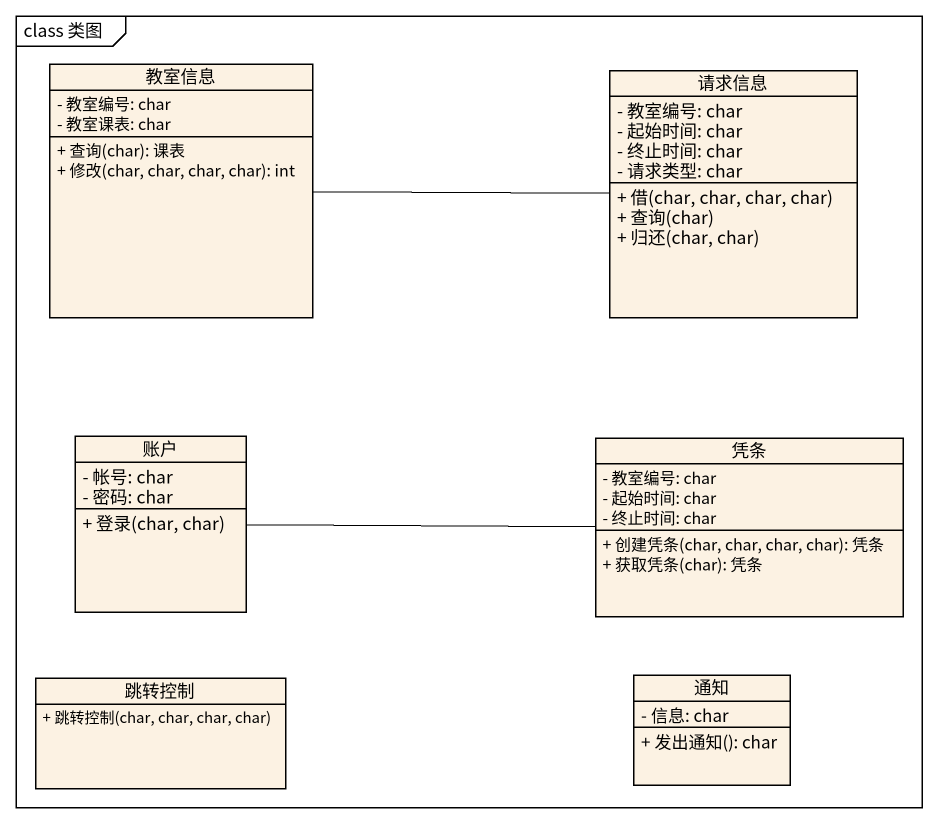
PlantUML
@startuml
mainframe class 类图
hide circle
hide empty members
skinparam classAttributeIconSize 0
class 教室信息 {
  - 教室编号: char
  - 教室课表: char
  + 查询(char): 课表
  + 修改(char, char, char, char): int
}
class 请求信息 {
  - 教室编号: char
  - 起始时间: char
  - 终止时间: char
  - 请求类型: char
  + 借(char, char, char, char)
  + 查询(char)
  + 归还(char, char)
}
class 账户 {
  - 帐号: char
  - 密码: char
  + 登录(char, char)
}
class 凭条 {
  - 教室编号: char
  - 起始时间: char
  - 终止时间: char
  + 创建凭条(char, char, char, char): 凭条
  + 获取凭条(char): 凭条
}
class 跳转控制 {
  + 跳转控制(char, char, char, char)
}
class 通知 {
  - 信息: char
  + 发出通知(): char
}
教室信息 -right- 请求信息
账户 -right- 凭条
@enduml
